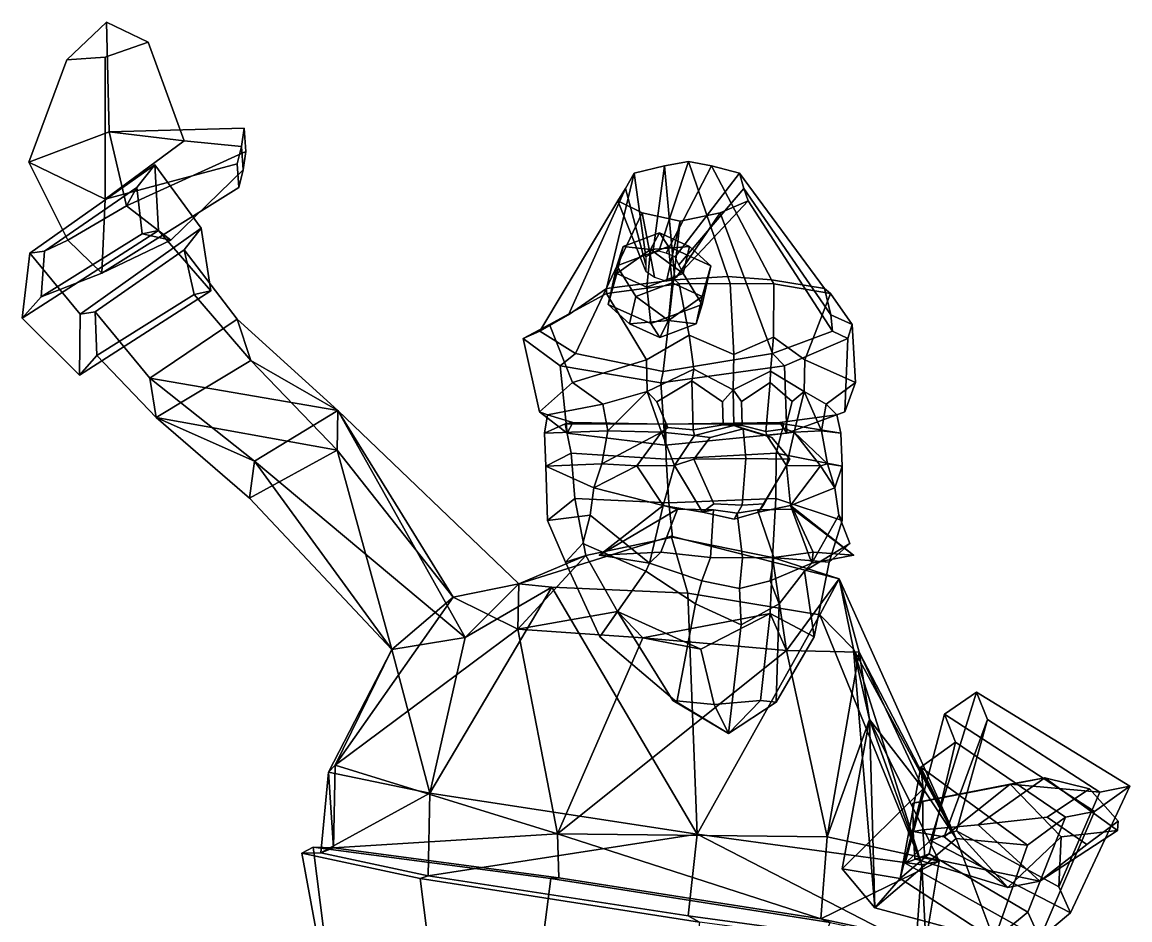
# Model space of a CAD drawing. Extents: x -263 to 177, y -163 to 372.
# Drawn here: x -262.9 to 177.3, y 15.6 to 372.4 of the extents above; entities that cross this region are included whole.
import ezdxf

# ---------------------------------------------------------------- set-up
doc = ezdxf.new("R2010")
doc.units = 0

msp = doc.modelspace()

# ---------------------------------------------------------------- linework, layer by layer
for p in [(-33.388672, 160.471985, 107.214066), (67.527252, 160.471985, 82.047745)]:
    msp.add_point(p)
for points in [[(-245.18425, 357.353241, 101.237091), (-229.356277, 372.354248, 101.223198), (-228.251633, 328.821533, 47.609097), (-260.25766, 316.669342, 59.750042)], [(-229.922287, 358.460968, 118.933006), (-212.74321, 364.397156, 112.312943), (-229.356277, 372.354248, 101.223198), (-245.18425, 357.353241, 101.237091)], [(-212.74321, 364.397156, 112.312943), (-198.51384, 325.145966, 76.846931), (-228.251633, 328.821533, 47.609097), (-229.356277, 372.354248, 101.223198)], [(-229.922287, 358.460968, 118.933006), (-229.836548, 302.001587, 79.295891), (-198.51384, 325.145966, 76.846931), (-212.74321, 364.397156, 112.312943)], [(-229.922287, 358.460968, 118.933006), (-245.18425, 357.353241, 101.237091), (-260.25766, 316.669342, 59.750042), (-229.836548, 302.001587, 79.295891)], [(-174.642807, 330.26178, 72.799324), (-173.929916, 320.984955, 63.805187), (-221.463547, 299.362, 21.639908), (-228.251633, 328.821533, 47.609097)], [(-175.684143, 322.969055, 81.460823), (-174.642807, 330.26178, 72.799324), (-228.251633, 328.821533, 47.609097), (-198.51384, 325.145966, 76.846931)], [(-175.684143, 322.969055, 81.460823), (-175.093536, 313.684967, 72.438225), (-173.929916, 320.984955, 63.805187), (-174.642807, 330.26178, 72.799324)], [(-260.25766, 316.669342, 59.750042), (-228.251633, 328.821533, 47.609097), (-221.463547, 299.362, 21.639908), (-244.738007, 285.750641, 27.898394)], [(-177.448853, 316.003571, 89.76796), (-175.684143, 322.969055, 81.460823), (-198.51384, 325.145966, 76.846931), (-229.836548, 302.001587, 79.295891)], [(-177.448853, 316.003571, 89.76796), (-176.745102, 306.698883, 80.744843), (-175.093536, 313.684967, 72.438225), (-175.684143, 322.969055, 81.460823)], [(-175.093536, 313.684967, 72.438225), (-203.835022, 285.682404, 45.667049), (-221.463547, 299.362, 21.639908), (-173.929916, 320.984955, 63.805187)], [(-9.80471, 281.397827, -11.134333), (-12.199112, 280.524445, -9.596231), (-7.645666, 315.250824, 37.093254), (1.93763, 316.97287, 35.737751)], [(-9.80471, 281.397827, -11.134333), (1.93763, 316.97287, 35.737751), (11.03523, 315.250824, 32.434631), (-6.968462, 280.524445, -10.900643)], [(17.50556, 271.301453, 98.04882), (1.93763, 316.97287, 35.737751), (-7.645666, 315.250824, 37.093254), (-3.463412, 269.942261, 95.744408)], [(17.50556, 271.301453, 98.04882), (34.937061, 269.942261, 86.168129), (11.03523, 315.250824, 32.434631), (1.93763, 316.97287, 35.737751)], [(-229.836548, 302.001587, 79.295891), (-260.25766, 316.669342, 59.750042), (-244.738007, 285.750641, 27.898394), (-231.238708, 272.643951, 49.65683)], [(-259.824036, 280.518188, -8.228194), (-210.159668, 315.624634, 4.630129), (-191.713943, 290.518433, -4.252376), (-239.866257, 256.363464, -18.963734)], [(-259.824036, 280.518188, -8.228194), (-253.947296, 281.389862, 1.49048), (-217.26088, 306.628967, 11.974685), (-210.159668, 315.624634, 4.630129)], [(-177.448853, 316.003571, 89.76796), (-229.836548, 302.001587, 79.295891), (-231.238708, 272.643951, 49.65683), (-176.745102, 306.698883, 80.744843)], [(-176.745102, 306.698883, 80.744843), (-231.238708, 272.643951, 49.65683), (-203.835022, 285.682404, 45.667049), (-175.093536, 313.684967, 72.438225)], [(-208.726822, 289.55307, 72.775101), (-210.159668, 315.624634, 4.630129), (-217.26088, 306.628967, 11.974685), (-215.237289, 288.234467, 62.856606)], [(-187.934174, 265.545959, 63.363029), (-191.713943, 290.518433, -4.252376), (-210.159668, 315.624634, 4.630129), (-208.726822, 289.55307, 72.775101)], [(-30.612608, 266.528687, 89.619125), (-3.463412, 269.942261, 95.744408), (-7.645666, 315.250824, 37.093254), (-19.637625, 312.300079, 38.311394)], [(-12.199112, 280.524445, -9.596231), (-15.061793, 279.027924, -7.269947), (-19.637625, 312.300079, 38.311394), (-7.645666, 315.250824, 37.093254)], [(-6.968462, 280.524445, -10.900643), (11.03523, 315.250824, 32.434631), (22.194944, 312.300079, 27.879232), (-3.348672, 279.027924, -10.190949)], [(56.030991, 266.528687, 68.012024), (22.194944, 312.300079, 27.879232), (11.03523, 315.250824, 32.434631), (34.937061, 269.942261, 86.168129)], [(-45.736557, 256.085602, 66.335136), (-30.612608, 266.528687, 89.619125), (-19.637625, 312.300079, 38.311394), (-23.093727, 306.222534, 35.522724)], [(-15.061793, 279.027924, -7.269947), (-15.009822, 275.945557, -3.961897), (-23.093727, 306.222534, 35.522724), (-19.637625, 312.300079, 38.311394)], [(-3.348672, 279.027924, -10.190949), (22.194944, 312.300079, 27.879232), (23.936901, 306.222534, 23.794275), (-1.841245, 275.945557, -7.24586)], [(58.450809, 256.085602, 40.352978), (23.936901, 306.222534, 23.794275), (22.194944, 312.300079, 27.879232), (56.030991, 266.528687, 68.012024)], [(-244.738007, 285.750641, 27.898394), (-221.463547, 299.362, 21.639908), (-217.26088, 306.628967, 11.974685), (-253.947296, 281.389862, 1.49048)], [(-203.835022, 285.682404, 45.667049), (-215.237289, 288.234467, 62.856606), (-217.26088, 306.628967, 11.974685), (-221.463547, 299.362, 21.639908)], [(-57.212605, 249.614624, 46.228851), (-45.736557, 256.085602, 66.335136), (-23.093727, 306.222534, 35.522724), (-26.16456, 301.320129, 33.343838)], [(-15.009822, 275.945557, -3.961897), (-15.047137, 273.459198, -1.273722), (-26.16456, 301.320129, 33.343838), (-23.093727, 306.222534, 35.522724)], [(-1.841245, 275.945557, -7.24586), (23.936901, 306.222534, 23.794275), (25.62504, 301.320129, 20.4286), (-0.546049, 273.459198, -4.889985)], [(59.142006, 249.614624, 17.21244), (25.62504, 301.320129, 20.4286), (23.936901, 306.222534, 23.794275), (58.450809, 256.085602, 40.352978)], [(-42.972145, 240.71524, 22.380215), (-57.212605, 249.614624, 46.228851), (-26.16456, 301.320129, 33.343838), (-16.441193, 296.527893, 28.040541)], [(-15.047137, 273.459198, -1.273722), (-11.520561, 271.028748, 0.4655), (-16.441193, 296.527893, 28.040541), (-26.16456, 301.320129, 33.343838)], [(-0.546049, 273.459198, -4.889985), (25.62504, 301.320129, 20.4286), (14.550047, 296.527893, 20.311979), (-2.843014, 271.028748, -1.698496)], [(35.370777, 240.71524, 2.843125), (14.550047, 296.527893, 20.311979), (25.62504, 301.320129, 20.4286), (59.142006, 249.614624, 17.21244)], [(-8.19264, 233.560791, -4.999901), (-42.972145, 240.71524, 22.380215), (-16.441193, 296.527893, 28.040541), (-1.400862, 293.299438, 22.350573)], [(-11.520561, 271.028748, 0.4655), (-6.767602, 269.391357, 1.04437), (-1.400862, 293.299438, 22.350573), (-16.441193, 296.527893, 28.040541)], [(-8.19264, 233.560791, -4.999901), (-1.400862, 293.299438, 22.350573), (14.550047, 296.527893, 20.311979), (35.370777, 240.71524, 2.843125)], [(-2.843014, 271.028748, -1.698496), (14.550047, 296.527893, 20.311979), (-1.400862, 293.299438, 22.350573), (-6.767602, 269.391357, 1.04437)], [(-240.136871, 232.049438, 38.926941), (-187.934174, 265.545959, 63.363029), (-208.726822, 289.55307, 72.775101), (-262.884613, 254.667297, 50.701054)], [(-262.884613, 254.667297, 50.701054), (-208.726822, 289.55307, 72.775101), (-215.237289, 288.234467, 62.856606), (-255.379745, 263.139465, 45.42609)], [(-231.238708, 272.643951, 49.65683), (-255.379745, 263.139465, 45.42609), (-215.237289, 288.234467, 62.856606), (-203.835022, 285.682404, 45.667049)], [(-239.866257, 256.363464, -18.963734), (-191.713943, 290.518433, -4.252376), (-198.448593, 281.940216, 2.825838), (-233.924896, 257.220764, -9.080538)], [(-187.934174, 265.545959, 63.363029), (-194.582413, 264.177185, 53.288216), (-198.448593, 281.940216, 2.825838), (-191.713943, 290.518433, -4.252376)], [(-6.062816, 283.208405, 3.829252), (-9.637711, 288.676086, -10.505943), (-24.083614, 283.254547, -12.191039), (-26.492426, 275.541229, 1.446181)], [(-9.637711, 288.676086, -10.505943), (-13.175321, 281.958191, -24.691628), (-24.083614, 283.254547, -12.191039)], [(-9.637711, 288.676086, -10.505943), (2.3254, 283.254547, -18.776886), (-13.175321, 281.958191, -24.691628)], [(-6.062816, 283.208405, 3.829252), (10.855554, 275.541199, -7.867606), (2.3254, 283.254547, -18.776886), (-9.637711, 288.676086, -10.505943)], [(-231.238708, 272.643951, 49.65683), (-244.738007, 285.750641, 27.898394), (-253.947296, 281.389862, 1.49048), (-255.379745, 263.139465, 45.42609)], [(-233.924896, 257.220764, -9.080538), (-198.448593, 281.940216, 2.825838), (-177.429367, 254.35498, -7.396336), (-212.088821, 230.862305, -20.609091)], [(-177.429367, 254.35498, -7.396336), (-198.448593, 281.940216, 2.825838), (-194.582413, 264.177185, 53.288216), (-172.05658, 237.940704, 42.853119)], [(-26.492426, 275.541229, 1.446181), (-24.083614, 283.254547, -12.191039), (-26.566439, 272.411499, -22.14707), (-30.003683, 260.206757, -12.633827)], [(-24.083614, 283.254547, -12.191039), (-13.175321, 281.958191, -24.691628), (-26.566439, 272.411499, -22.14707)], [(-13.175321, 281.958191, -24.691628), (-14.603369, 266.989899, -30.418045), (-26.566439, 272.411499, -22.14707)], [(-6.062816, 283.208405, 3.829252), (-26.492426, 275.541229, 1.446181), (-18.99066, 263.336517, 8.231518), (-4.544756, 268.758057, 9.916615)], [(-13.175321, 281.958191, -24.691628), (-0.157424, 272.411469, -28.732916), (-14.603369, 266.989899, -30.418045)], [(2.3254, 283.254547, -18.776886), (-0.157424, 272.411469, -28.732916), (-13.175321, 281.958191, -24.691628)], [(-6.062816, 283.208405, 3.829252), (-4.544756, 268.758057, 9.916615), (7.418353, 263.336517, 1.645673), (10.855554, 275.541199, -7.867606)], [(10.855554, 275.541199, -7.867606), (7.344296, 260.206726, -21.947615), (-0.157424, 272.411469, -28.732916), (2.3254, 283.254547, -18.776886)], [(-262.884613, 254.667297, 50.701054), (-255.379745, 263.139465, 45.42609), (-253.947296, 281.389862, 1.49048), (-259.824036, 280.518188, -8.228194)], [(-240.136871, 232.049438, 38.926941), (-262.884613, 254.667297, 50.701054), (-259.824036, 280.518188, -8.228194), (-239.866257, 256.363464, -18.963734)], [(-26.492426, 275.541229, 1.446181), (-30.003683, 260.206757, -12.633827), (-21.473484, 252.493469, -1.724514), (-18.99066, 263.336517, 8.231518)], [(10.855554, 275.541199, -7.867606), (7.418353, 263.336517, 1.645673), (4.935529, 252.493469, -8.310359), (7.344296, 260.206726, -21.947615)], [(-1.835022, 268.387634, 100.667923), (-3.463412, 269.942261, 95.744408), (-30.612608, 266.528687, 89.619125), (-30.622978, 264.515717, 94.711891)], [(-26.566439, 272.411499, -22.14707), (-14.603369, 266.989899, -30.418045), (-13.085315, 252.539551, -24.330704), (-30.003683, 260.206757, -12.633827)], [(-4.544756, 268.758057, 9.916615), (-18.99066, 263.336517, 8.231518), (-5.972802, 253.789825, 4.190244)], [(-0.157424, 272.411469, -28.732916), (7.344296, 260.206726, -21.947615), (-13.085315, 252.539551, -24.330704), (-14.603369, 266.989899, -30.418045)], [(-4.544756, 268.758057, 9.916615), (-5.972802, 253.789825, 4.190244), (7.418353, 263.336517, 1.645673)], [(18.478662, 268.495728, 101.95092), (17.50556, 271.301453, 98.04882), (-3.463412, 269.942261, 95.744408), (-1.835022, 268.387634, 100.667923)], [(18.478662, 268.495728, 101.95092), (35.811218, 268.387634, 91.279732), (34.937061, 269.942261, 86.168129), (17.50556, 271.301453, 98.04882)], [(35.811218, 268.387634, 91.279732), (58.431492, 264.515717, 72.503571), (56.030991, 266.528687, 68.012024), (34.937061, 269.942261, 86.168129)], [(-240.136871, 232.049438, 38.926941), (-233.180939, 239.894592, 34.055458), (-194.582413, 264.177185, 53.288216), (-187.934174, 265.545959, 63.363029)], [(-172.05658, 237.940704, 42.853119), (-194.582413, 264.177185, 53.288216), (-233.180939, 239.894592, 34.055458), (-209.610489, 215.213501, 21.982208)], [(-30.622978, 264.515717, 94.711891), (-30.612608, 266.528687, 89.619125), (-45.736557, 256.085602, 66.335136), (-53.314514, 252.264313, 70.244354)], [(-14.70822, 238.192017, 101.053299), (-30.622978, 264.515717, 94.711891), (-53.314514, 252.264313, 70.244354), (-44.120785, 229.107056, 90.385254)], [(2.174851, 247.90094, 107.007133), (-1.835022, 268.387634, 100.667923), (-30.622978, 264.515717, 94.711891), (-14.70822, 238.192017, 101.053299)], [(20.003149, 240.239014, 108.064049), (18.478662, 268.495728, 101.95092), (-1.835022, 268.387634, 100.667923), (2.174851, 247.90094, 107.007133)], [(20.003149, 240.239014, 108.064049), (35.683125, 247.114105, 98.837784), (35.811218, 268.387634, 91.279732), (18.478662, 268.495728, 101.95092)], [(35.683125, 247.114105, 98.837784), (48.204086, 238.192017, 85.364296), (58.431492, 264.515717, 72.503571), (35.811218, 268.387634, 91.279732)], [(48.204086, 238.192017, 85.364296), (68.317131, 229.107056, 62.345581), (66.977005, 252.264313, 40.246159), (58.431492, 264.515717, 72.503571)], [(58.431492, 264.515717, 72.503571), (66.977005, 252.264313, 40.246159), (58.450809, 256.085602, 40.352978), (56.030991, 266.528687, 68.012024)], [(-21.473484, 252.493469, -1.724514), (-30.003683, 260.206757, -12.633827), (-13.085315, 252.539551, -24.330704), (-9.510414, 247.071869, -9.995489)], [(-18.99066, 263.336517, 8.231518), (-21.473484, 252.493469, -1.724514), (-5.972802, 253.789825, 4.190244)], [(4.935529, 252.493469, -8.310359), (-9.510414, 247.071869, -9.995489), (-13.085315, 252.539551, -24.330704), (7.344296, 260.206726, -21.947615)], [(7.418353, 263.336517, 1.645673), (-5.972802, 253.789825, 4.190244), (4.935529, 252.493469, -8.310359)], [(-240.136871, 232.049438, 38.926941), (-239.866257, 256.363464, -18.963734), (-233.924896, 257.220764, -9.080538), (-233.180939, 239.894592, 34.055458)], [(-209.610489, 215.213501, 21.982208), (-233.180939, 239.894592, 34.055458), (-233.924896, 257.220764, -9.080538), (-212.088821, 230.862305, -20.609091)], [(-53.314514, 252.264313, 70.244354), (-45.736557, 256.085602, 66.335136), (-57.212605, 249.614624, 46.228851), (-63.820919, 246.690796, 46.817715)], [(66.977005, 252.264313, 40.246159), (65.253006, 246.690796, 14.629371), (59.142006, 249.614624, 17.21244), (58.450809, 256.085602, 40.352978)], [(-212.088821, 230.862305, -20.609091), (-177.429367, 254.35498, -7.396336), (-137.484528, 218.071228, -3.702628)], [(-172.05658, 237.940704, 42.853119), (-137.484528, 218.071228, -3.702628), (-177.429367, 254.35498, -7.396336)], [(-44.120785, 229.107056, 90.385254), (-53.314514, 252.264313, 70.244354), (-63.820919, 246.690796, 46.817715), (-57.280453, 217.551575, 56.516396)], [(-5.972802, 253.789825, 4.190244), (-21.473484, 252.493469, -1.724514), (-9.510414, 247.071869, -9.995489)], [(-5.972802, 253.789825, 4.190244), (-9.510414, 247.071869, -9.995489), (4.935529, 252.493469, -8.310359)], [(68.317131, 229.107056, 62.345581), (64.032494, 217.551575, 26.263481), (65.253006, 246.690796, 14.629371), (66.977005, 252.264313, 40.246159)], [(-63.820919, 246.690796, 46.817715), (-57.212605, 249.614624, 46.228851), (-42.972145, 240.71524, 22.380215), (-49.00988, 235.830505, 21.018049)], [(-57.280453, 217.551575, 56.516396), (-63.820919, 246.690796, 46.817715), (-49.00988, 235.830505, 21.018049), (-46.308605, 209.009125, 28.149864)], [(2.174851, 247.90094, 107.007133), (-14.70822, 238.192017, 101.053299), (-14.503233, 225.609436, 100.665596), (4.056001, 234.45285, 108.067436)], [(20.003149, 240.239014, 108.064049), (2.174851, 247.90094, 107.007133), (4.056001, 234.45285, 108.067436), (19.646332, 226.255371, 106.633232)], [(20.003149, 240.239014, 108.064049), (19.646332, 226.255371, 106.633232), (34.485229, 233.649536, 100.517334), (35.683125, 247.114105, 98.837784)], [(35.683125, 247.114105, 98.837784), (34.485229, 233.649536, 100.517334), (47.841045, 225.609436, 85.11824), (48.204086, 238.192017, 85.364296)], [(65.253006, 246.690796, 14.629371), (40.061897, 235.830505, -1.194594), (35.370777, 240.71524, 2.843125), (59.142006, 249.614624, 17.21244)], [(64.032494, 217.551575, 26.263481), (41.02573, 209.009125, 6.370504), (40.061897, 235.830505, -1.194594), (65.253006, 246.690796, 14.629371)], [(-209.610489, 215.213501, 21.982208), (-137.668274, 202.280579, 41.355206), (-172.05658, 237.940704, 42.853119)], [(-172.05658, 237.940704, 42.853119), (-137.668274, 202.280579, 41.355206), (-137.484528, 218.071228, -3.702628)], [(-49.00988, 235.830505, 21.018049), (-42.972145, 240.71524, 22.380215), (-8.19264, 233.560791, -4.999901), (-9.069425, 229.015076, -8.515769)], [(-32.148041, 220.572968, 88.118111), (-14.503233, 225.609436, 100.665596), (-14.70822, 238.192017, 101.053299), (-44.120785, 229.107056, 90.385254)], [(40.061897, 235.830505, -1.194594), (-9.069425, 229.015076, -8.515769), (-8.19264, 233.560791, -4.999901), (35.370777, 240.71524, 2.843125)], [(56.681808, 220.572968, 65.965797), (68.317131, 229.107056, 62.345581), (48.204086, 238.192017, 85.364296), (47.841045, 225.609436, 85.11824)], [(-46.308605, 209.009125, 28.149864), (-49.00988, 235.830505, 21.018049), (-9.069425, 229.015076, -8.515769), (-7.286927, 204.2901, -1.368023)], [(3.318318, 229.815613, 106.179115), (4.056001, 234.45285, 108.067436), (-14.503233, 225.609436, 100.665596), (-10.636322, 221.433167, 99.554977)], [(41.02573, 209.009125, 6.370504), (-7.286927, 204.2901, -1.368023), (-9.069425, 229.015076, -8.515769), (40.061897, 235.830505, -1.194594)], [(3.318318, 229.815613, 106.179115), (15.501484, 221.445984, 104.828766), (19.646332, 226.255371, 106.633232), (4.056001, 234.45285, 108.067436)], [(34.433105, 229.120178, 98.213531), (34.485229, 233.649536, 100.517334), (19.646332, 226.255371, 106.633232), (22.94179, 221.565491, 103.158974)], [(34.433105, 229.120178, 98.213531), (43.06863, 221.549164, 83.581749), (47.841045, 225.609436, 85.11824), (34.485229, 233.649536, 100.517334)], [(-212.088821, 230.862305, -20.609091), (-137.484528, 218.071228, -3.702628), (-170.575882, 197.851807, -13.64626)], [(-209.610489, 215.213501, 21.982208), (-212.088821, 230.862305, -20.609091), (-170.575882, 197.851807, -13.64626)], [(-44.120785, 229.107056, 90.385254), (-57.280453, 217.551575, 56.516396), (-54.058456, 216.361298, 55.775429), (-32.148041, 220.572968, 88.118111)], [(3.754848, 210.319946, 104.212753), (3.318318, 229.815613, 106.179115), (-10.636322, 221.433167, 99.554977), (-6.29701, 211.247375, 101.469955)], [(15.501484, 221.445984, 104.828766), (3.318318, 229.815613, 106.179115), (3.754848, 210.319946, 104.212753), (15.708835, 212.329895, 105.660233)], [(22.94179, 221.565491, 103.158974), (23.197191, 212.062347, 104.183121), (32.615253, 209.706665, 96.366936), (34.433105, 229.120178, 98.213531)], [(32.615253, 209.706665, 96.366936), (40.371902, 210.693939, 87.951904), (43.06863, 221.549164, 83.581749), (34.433105, 229.120178, 98.213531)], [(68.317131, 229.107056, 62.345581), (56.681808, 220.572968, 65.965797), (60.839859, 216.361298, 27.122187), (64.032494, 217.551575, 26.263481)], [(-30.156462, 209.940918, 87.951332), (-14.503233, 225.609436, 100.665596), (-32.148041, 220.572968, 88.118111)], [(-8.807247, 209.408081, 103.130615), (-14.503233, 225.609436, 100.665596), (-30.156462, 209.940918, 87.951332)], [(-6.29701, 211.247375, 101.469955), (-10.636322, 221.433167, 99.554977), (-14.503233, 225.609436, 100.665596), (-8.807247, 209.408081, 103.130615)], [(15.708835, 212.329895, 105.660233), (19.962803, 212.086945, 107.902267), (19.646332, 226.255371, 106.633232), (15.501484, 221.445984, 104.828766)], [(23.197191, 212.062347, 104.183121), (22.94179, 221.565491, 103.158974), (19.646332, 226.255371, 106.633232), (19.962803, 212.086945, 107.902267)], [(40.371902, 210.693939, 87.951904), (43.969513, 209.408081, 89.969193), (47.841045, 225.609436, 85.11824), (43.06863, 221.549164, 83.581749)], [(43.969513, 209.408081, 89.969193), (54.845127, 209.940918, 66.753716), (47.841045, 225.609436, 85.11824)], [(54.845127, 209.940918, 66.753716), (56.681808, 220.572968, 65.965797), (47.841045, 225.609436, 85.11824)], [(-32.148041, 220.572968, 88.118111), (-54.058456, 216.361298, 55.775429), (-55.322014, 209.074249, 56.925995), (-30.156462, 209.940918, 87.951332)], [(56.681808, 220.572968, 65.965797), (54.845127, 209.940918, 66.753716), (62.495705, 209.074249, 27.544712), (60.839859, 216.361298, 27.122187)], [(-86.838921, 127.860596, -38.132259), (-170.575882, 197.851807, -13.64626), (-137.484528, 218.071228, -3.702628)], [(-91.53688, 143.895203, 33.790123), (-137.484528, 218.071228, -3.702628), (-137.668274, 202.280579, 41.355206)], [(-91.53688, 143.895203, 33.790123), (-65.452103, 149.16333, 0.649219), (-137.484528, 218.071228, -3.702628)], [(-86.838921, 127.860596, -38.132259), (-137.484528, 218.071228, -3.702628), (-65.452103, 149.16333, 0.649219)], [(-57.280453, 217.551575, 56.516396), (-46.308605, 209.009125, 28.149864), (-44.093643, 213.319763, 26.343906), (-54.058456, 216.361298, 55.775429)], [(-55.322014, 209.074249, 56.925995), (-54.058456, 216.361298, 55.775429), (-44.093643, 213.319763, 26.343906), (-47.024086, 212.712036, 24.149418)], [(64.032494, 217.551575, 26.263481), (60.839859, 216.361298, 27.122187), (38.222134, 213.319763, 5.816069), (41.02573, 209.009125, 6.370504)], [(62.495705, 209.074249, 27.544712), (39.778984, 212.712036, 2.502543), (38.222134, 213.319763, 5.816069), (60.839859, 216.361298, 27.122187)], [(-209.610489, 215.213501, 21.982208), (-172.578049, 183.155792, 24.51845), (-137.668274, 202.280579, 41.355206)], [(-209.610489, 215.213501, 21.982208), (-170.575882, 197.851807, -13.64626), (-172.578049, 183.155792, 24.51845)], [(-54.811459, 195.883362, 59.06332), (-55.322014, 209.074249, 56.925995), (-47.024086, 212.712036, 24.149418), (-44.715935, 201.012878, 22.061478)], [(-47.024086, 212.712036, 24.149418), (-44.093643, 213.319763, 26.343906), (-7.070226, 212.601685, -0.499056), (-7.270838, 212.616791, -1.303502)], [(-44.715935, 201.012878, 22.061478), (-47.024086, 212.712036, 24.149418), (-7.270838, 212.616791, -1.303502), (-6.913044, 198.742645, 0.131241)], [(-46.308605, 209.009125, 28.149864), (-7.286927, 204.2901, -1.368023), (-7.070226, 212.601685, -0.499056), (-44.093643, 213.319763, 26.343906)], [(41.02573, 209.009125, 6.370504), (38.222134, 213.319763, 5.816069), (-7.070226, 212.601685, -0.499056), (-7.286927, 204.2901, -1.368023)], [(39.778984, 212.712036, 2.502543), (-7.270838, 212.616791, -1.303502), (-7.070226, 212.601685, -0.499056), (38.222134, 213.319763, 5.816069)], [(36.760708, 201.012878, 1.742903), (-6.913044, 198.742645, 0.131241), (-7.270838, 212.616791, -1.303502), (39.778984, 212.712036, 2.502543)], [(3.754848, 210.319946, 104.212753), (4.318824, 208.135986, 106.338333), (19.962803, 212.086945, 107.902267), (15.708835, 212.329895, 105.660233)], [(23.696342, 210.720703, 121.805771), (19.962803, 212.086945, 107.902267), (4.318824, 208.135986, 106.338333), (10.598842, 207.281555, 121.452744)], [(23.696342, 210.720703, 121.805771), (35.094391, 207.281555, 115.34407), (33.04055, 208.135986, 99.175735), (19.962803, 212.086945, 107.902267)], [(32.615253, 209.706665, 96.366936), (23.197191, 212.062347, 104.183121), (19.962803, 212.086945, 107.902267), (33.04055, 208.135986, 99.175735)], [(63.048534, 195.883362, 29.671499), (36.760708, 201.012878, 1.742903), (39.778984, 212.712036, 2.502543), (62.495705, 209.074249, 27.544712)], [(-30.156462, 209.940918, 87.951332), (-55.322014, 209.074249, 56.925995), (-54.811459, 195.883362, 59.06332), (-32.557827, 196.841553, 88.413231)], [(-32.557827, 196.841553, 88.413231), (-8.807247, 209.408081, 103.130615), (-30.156462, 209.940918, 87.951332)], [(-18.541981, 196.057251, 108.851311), (-8.807247, 209.408081, 103.130615), (-32.557827, 196.841553, 88.413231)], [(-18.541981, 196.057251, 108.851311), (-3.610833, 196.214844, 108.254929), (-8.807247, 209.408081, 103.130615)], [(3.754848, 210.319946, 104.212753), (-6.29701, 211.247375, 101.469955), (-8.807247, 209.408081, 103.130615), (4.318824, 208.135986, 106.338333)], [(-3.610833, 196.214844, 108.254929), (4.318824, 208.135986, 106.338333), (-8.807247, 209.408081, 103.130615)], [(4.025403, 198.718872, 124.338356), (10.598842, 207.281555, 121.452744), (4.318824, 208.135986, 106.338333), (-3.610833, 196.214844, 108.254929)], [(24.699671, 198.909546, 125.829079), (23.696342, 210.720703, 121.805771), (10.598842, 207.281555, 121.452744), (4.025403, 198.718872, 124.338356)], [(24.699671, 198.909546, 125.829079), (42.253048, 198.718872, 114.805176), (35.094391, 207.281555, 115.34407), (23.696342, 210.720703, 121.805771)], [(32.615253, 209.706665, 96.366936), (33.04055, 208.135986, 99.175735), (43.969513, 209.408081, 89.969193), (40.371902, 210.693939, 87.951904)], [(40.94162, 196.214844, 97.144478), (43.969513, 209.408081, 89.969193), (33.04055, 208.135986, 99.175735)], [(42.253048, 198.718872, 114.805176), (40.94162, 196.214844, 97.144478), (33.04055, 208.135986, 99.175735), (35.094391, 207.281555, 115.34407)], [(54.404396, 196.057251, 90.660004), (43.969513, 209.408081, 89.969193), (40.94162, 196.214844, 97.144478)], [(57.18219, 196.841553, 66.033943), (54.845127, 209.940918, 66.753716), (43.969513, 209.408081, 89.969193)], [(54.404396, 196.057251, 90.660004), (57.18219, 196.841553, 66.033943), (43.969513, 209.408081, 89.969193)], [(54.845127, 209.940918, 66.753716), (57.18219, 196.841553, 66.033943), (63.048534, 195.883362, 29.671499), (62.495705, 209.074249, 27.544712)], [(-172.578049, 183.155792, 24.51845), (-115.949776, 123.028656, -6.063503), (-137.668274, 202.280579, 41.355206)], [(-115.949776, 123.028656, -6.063503), (-91.53688, 143.895203, 33.790123), (-137.668274, 202.280579, 41.355206)], [(-54.05106, 174.331024, 60.309132), (-54.811459, 195.883362, 59.06332), (-44.715935, 201.012878, 22.061478), (-43.236362, 183.029297, 24.718382)], [(-43.236362, 183.029297, 24.718382), (-44.715935, 201.012878, 22.061478), (-6.913044, 198.742645, 0.131241), (-5.834979, 181.388794, 4.454241)], [(36.701958, 183.029297, 4.783432), (-5.834979, 181.388794, 4.454241), (-6.913044, 198.742645, 0.131241), (36.760708, 201.012878, 1.742903)], [(12.005591, 180.964172, 117.390015), (4.025403, 198.718872, 124.338356), (-3.610833, 196.214844, 108.254929), (7.485764, 177.627441, 105.25808)], [(23.240816, 180.449982, 119.979134), (24.699671, 198.909546, 125.829079), (4.025403, 198.718872, 124.338356), (12.005591, 180.964172, 117.390015)], [(23.240816, 180.449982, 119.979134), (31.944687, 180.964172, 112.417625), (42.253048, 198.718872, 114.805176), (24.699671, 198.909546, 125.829079)], [(31.944687, 180.964172, 112.417625), (29.737213, 177.627441, 99.70903), (40.94162, 196.214844, 97.144478), (42.253048, 198.718872, 114.805176)], [(62.962158, 174.331024, 31.128479), (36.701958, 183.029297, 4.783432), (36.760708, 201.012878, 1.742903), (63.048534, 195.883362, 29.671499)], [(-172.578049, 183.155792, 24.51845), (-170.575882, 197.851807, -13.64626), (-115.949776, 123.028656, -6.063503)], [(-115.949776, 123.028656, -6.063503), (-170.575882, 197.851807, -13.64626), (-86.838921, 127.860596, -38.132259)], [(-32.557827, 196.841553, 88.413231), (-54.811459, 195.883362, 59.06332), (-35.664295, 187.317444, 88.627792)], [(-37.175388, 176.387787, 89.204536), (-35.664295, 187.317444, 88.627792), (-54.811459, 195.883362, 59.06332), (-54.05106, 174.331024, 60.309132)], [(-35.664295, 187.317444, 88.627792), (-18.541981, 196.057251, 108.851311), (-32.557827, 196.841553, 88.413231)], [(-8.13597, 180.239563, 103.066124), (-18.541981, 196.057251, 108.851311), (-35.664295, 187.317444, 88.627792)], [(-8.13597, 180.239563, 103.066124), (-3.610833, 196.214844, 108.254929), (-18.541981, 196.057251, 108.851311)], [(7.485764, 177.627441, 105.25808), (-3.610833, 196.214844, 108.254929), (-8.13597, 180.239563, 103.066124)], [(29.737213, 177.627441, 99.70903), (42.500431, 180.239563, 90.438461), (40.94162, 196.214844, 97.144478)], [(42.500431, 180.239563, 90.438461), (54.404396, 196.057251, 90.660004), (40.94162, 196.214844, 97.144478)], [(42.500431, 180.239563, 90.438461), (60.025646, 187.317444, 64.764717), (54.404396, 196.057251, 90.660004)], [(60.025646, 187.317444, 64.764717), (57.18219, 196.841553, 66.033943), (54.404396, 196.057251, 90.660004)], [(57.18219, 196.841553, 66.033943), (60.025646, 187.317444, 64.764717), (63.048534, 195.883362, 29.671499)], [(61.630608, 176.387787, 64.564384), (62.962158, 174.331024, 31.128479), (63.048534, 195.883362, 29.671499), (60.025646, 187.317444, 64.764717)], [(-37.175388, 176.387787, 89.204536), (-13.498384, 157.422455, 110.93882), (-8.13597, 180.239563, 103.066124), (-35.664295, 187.317444, 88.627792)], [(61.630608, 176.387787, 64.564384), (60.025646, 187.317444, 64.764717), (42.500431, 180.239563, 90.438461), (50.931595, 157.422455, 94.871323)], [(-46.91069, 157.725128, 62.787334), (-54.05106, 174.331024, 60.309132), (-43.236362, 183.029297, 24.718382), (-38.836411, 160.453186, 37.628212)], [(-38.836411, 160.453186, 37.628212), (-43.236362, 183.029297, 24.718382), (-5.834979, 181.388794, 4.454241), (-4.471087, 167.683777, 9.075406)], [(35.339905, 159.673553, 25.683788), (-4.471087, 167.683777, 9.075406), (-5.834979, 181.388794, 4.454241), (36.701958, 183.029297, 4.783432)], [(23.240816, 180.449982, 119.979134), (12.005591, 180.964172, 117.390015), (7.485764, 177.627441, 105.25808), (20.04476, 174.848358, 108.230911)], [(23.240816, 180.449982, 119.979134), (20.04476, 174.848358, 108.230911), (29.737213, 177.627441, 99.70903), (31.944687, 180.964172, 112.417625)], [(57.821556, 157.725128, 36.669296), (35.339905, 159.673553, 25.683788), (36.701958, 183.029297, 4.783432), (62.962158, 174.331024, 31.128479)], [(-46.91069, 157.725128, 62.787334), (-40.017063, 165.134155, 93.196762), (-37.175388, 176.387787, 89.204536), (-54.05106, 174.331024, 60.309132)], [(-37.175388, 176.387787, 89.204536), (-40.017063, 165.134155, 93.196762), (-15.014848, 154.18811, 102.034477), (-13.498384, 157.422455, 110.93882)], [(-2.452003, 178.838501, 116.079681), (-8.13597, 180.239563, 103.066124), (-33.388672, 160.471985, 107.214066)], [(-33.388672, 160.471985, 107.214066), (-8.13597, 180.239563, 103.066124), (-13.498384, 157.422455, 110.93882)], [(-9.121977, 161.793121, 120.234901), (-2.452003, 178.838501, 116.079681), (-33.388672, 160.471985, 107.214066)], [(11.837049, 178.576385, 112.637367), (-2.452003, 178.838501, 116.079681), (-9.121977, 161.793121, 120.234901), (10.648426, 159.613922, 124.240738)], [(-2.452003, 178.838501, 116.079681), (11.837049, 178.576385, 112.637367), (7.485764, 177.627441, 105.25808), (-8.13597, 180.239563, 103.066124)], [(21.264292, 177.166199, 113.121185), (20.04476, 174.848358, 108.230911), (7.485764, 177.627441, 105.25808), (11.837049, 178.576385, 112.637367)], [(10.648426, 159.613922, 124.240738), (23.418879, 159.411377, 121.760994), (21.264292, 177.166199, 113.121185), (11.837049, 178.576385, 112.637367)], [(21.264292, 177.166199, 113.121185), (29.360447, 178.576385, 108.267395), (29.737213, 177.627441, 99.70903), (20.04476, 174.848358, 108.230911)], [(35.858322, 159.613922, 117.953911), (29.360447, 178.576385, 108.267395), (21.264292, 177.166199, 113.121185), (23.418879, 159.411377, 121.760994)], [(43.592648, 178.838501, 104.597107), (42.500431, 180.239563, 90.438461), (29.737213, 177.627441, 99.70903), (29.360447, 178.576385, 108.267395)], [(29.360447, 178.576385, 108.267395), (35.858322, 159.613922, 117.953911), (51.432693, 161.793121, 105.133827), (43.592648, 178.838501, 104.597107)], [(43.592648, 178.838501, 104.597107), (67.527252, 160.471985, 82.047745), (42.500431, 180.239563, 90.438461)], [(67.527252, 160.471985, 82.047745), (50.931595, 157.422455, 94.871323), (42.500431, 180.239563, 90.438461)], [(51.432693, 161.793121, 105.133827), (67.527252, 160.471985, 82.047745), (43.592648, 178.838501, 104.597107)], [(61.630608, 176.387787, 64.564384), (50.931595, 157.422455, 94.871323), (48.089394, 154.18811, 86.297592), (66.014107, 165.134155, 66.754799)], [(57.821556, 157.725128, 36.669296), (62.962158, 174.331024, 31.128479), (61.630608, 176.387787, 64.564384), (66.014107, 165.134155, 66.754799)], [(-4.925679, 168.128601, 4.765679), (1.723915, 145.380798, -45.895279), (-52.414375, 147.86496, -46.415192), (-65.452103, 149.16333, 0.649219)], [(-4.925679, 168.128601, 4.765679), (-65.452103, 149.16333, 0.649219), (-38.836411, 160.453186, 37.628212), (-4.471087, 167.683777, 9.075406)], [(-4.925679, 168.128601, 4.765679), (61.809792, 151.094055, 3.644404), (54.06768, 136.838257, -26.567135), (1.723915, 145.380798, -45.895279)], [(-4.471087, 167.683777, 9.075406), (35.339905, 159.673553, 25.683788), (61.809792, 151.094055, 3.644404), (-4.925679, 168.128601, 4.765679)], [(-15.014848, 154.18811, 102.034477), (-40.017063, 165.134155, 93.196762), (-46.91069, 157.725128, 62.787334), (-33.251938, 128.100037, 75.908051)], [(48.089394, 154.18811, 86.297592), (51.92313, 128.100037, 54.667168), (57.821556, 157.725128, 36.669296), (66.014107, 165.134155, 66.754799)], [(-65.452103, 149.16333, 0.649219), (-65.833809, 131.136444, 53.29372), (-38.836411, 160.453186, 37.628212)], [(-65.833809, 131.136444, 53.29372), (-26.325548, 138.197571, 65.730049), (-38.836411, 160.453186, 37.628212)], [(-33.251938, 128.100037, 75.908051), (-46.91069, 157.725128, 62.787334), (-38.836411, 160.453186, 37.628212), (-26.325548, 138.197571, 65.730049)], [(-13.498384, 157.422455, 110.93882), (-9.121977, 161.793121, 120.234901), (-33.388672, 160.471985, 107.214066)], [(10.648426, 159.613922, 124.240738), (-9.121977, 161.793121, 120.234901), (-13.498384, 157.422455, 110.93882), (7.282857, 150.301056, 114.884438)], [(23.418879, 159.411377, 121.760994), (10.648426, 159.613922, 124.240738), (7.282857, 150.301056, 114.884438), (22.184568, 147.341919, 116.811455)], [(23.418879, 159.411377, 121.760994), (22.184568, 147.341919, 116.811455), (34.436478, 150.301056, 108.112892), (35.858322, 159.613922, 117.953911)], [(51.92313, 128.100037, 54.667168), (34.372173, 137.309448, 52.123402), (35.339905, 159.673553, 25.683788), (57.821556, 157.725128, 36.669296)], [(40.866318, 122.650909, 60.901001), (35.339905, 159.673553, 25.683788), (34.372173, 137.309448, 52.123402)], [(35.858322, 159.613922, 117.953911), (34.436478, 150.301056, 108.112892), (50.931595, 157.422455, 94.871323), (51.432693, 161.793121, 105.133827)], [(61.809792, 151.094055, 3.644404), (35.339905, 159.673553, 25.683788), (40.866318, 122.650909, 60.901001)], [(50.931595, 157.422455, 94.871323), (67.527252, 160.471985, 82.047745), (51.432693, 161.793121, 105.133827)], [(-2.727677, 102.142853, 101.057678), (4.693735, 141.152405, 117.653847), (-15.014848, 154.18811, 102.034477), (-33.251938, 128.100037, 75.908051)], [(4.693735, 141.152405, 117.653847), (7.282857, 150.301056, 114.884438), (-13.498384, 157.422455, 110.93882), (-15.014848, 154.18811, 102.034477)], [(38.022816, 141.152405, 109.34227), (48.089394, 154.18811, 86.297592), (50.931595, 157.422455, 94.871323), (34.436478, 150.301056, 108.112892)], [(36.78236, 102.142853, 91.204697), (51.92313, 128.100037, 54.667168), (48.089394, 154.18811, 86.297592), (38.022816, 141.152405, 109.34227)], [(22.901518, 132.815857, 119.686394), (22.184568, 147.341919, 116.811455), (7.282857, 150.301056, 114.884438), (4.693735, 141.152405, 117.653847)], [(22.901518, 132.815857, 119.686394), (38.022816, 141.152405, 109.34227), (34.436478, 150.301056, 108.112892), (22.184568, 147.341919, 116.811455)], [(69.772713, 121.995178, 56.981796), (61.809792, 151.094055, 3.644404), (40.866318, 122.650909, 60.901001)], [(67.488754, 123.239655, -16.725206), (54.06768, 136.838257, -26.567135), (61.809792, 151.094055, 3.644404)], [(69.772713, 121.995178, 56.981796), (108.248344, 47.875336, -28.623236), (61.809792, 151.094055, 3.644404)], [(67.488754, 123.239655, -16.725206), (61.809792, 151.094055, 3.644404), (108.248344, 47.875336, -28.623236)], [(-100.822548, 66.019104, -93.543365), (-52.414375, 147.86496, -46.415192), (5.345204, 49.640366, -101.152641)], [(-100.822548, 66.019104, -93.543365), (-86.838921, 127.860596, -38.132259), (-52.414375, 147.86496, -46.415192)], [(-91.53688, 143.895203, 33.790123), (-65.833809, 131.136444, 53.29372), (-65.452103, 149.16333, 0.649219)], [(-86.838921, 127.860596, -38.132259), (-65.452103, 149.16333, 0.649219), (-52.414375, 147.86496, -46.415192)], [(5.345204, 49.640366, -101.152641), (-52.414375, 147.86496, -46.415192), (1.723915, 145.380798, -45.895279)], [(5.345204, 49.640366, -101.152641), (1.723915, 145.380798, -45.895279), (54.06768, 136.838257, -26.567135)], [(-138.421997, 77.066284, 55.855396), (-91.53688, 143.895203, 33.790123), (-115.949776, 123.028656, -6.063503)], [(-138.421997, 77.066284, 55.855396), (-65.833809, 131.136444, 53.29372), (-91.53688, 143.895203, 33.790123)], [(17.816017, 89.630249, 99.293747), (22.901518, 132.815857, 119.686394), (4.693735, 141.152405, 117.653847), (-2.727677, 102.142853, 101.057678)], [(17.816017, 89.630249, 99.293747), (36.78236, 102.142853, 91.204697), (38.022816, 141.152405, 109.34227), (22.901518, 132.815857, 119.686394)], [(-16.257851, 127.620026, 64.151535), (-26.325548, 138.197571, 65.730049), (-65.833809, 131.136444, 53.29372)], [(-2.727677, 102.142853, 101.057678), (-33.251938, 128.100037, 75.908051), (-26.325548, 138.197571, 65.730049), (-4.229762, 102.812927, 85.037445)], [(-4.229762, 102.812927, 85.037445), (-26.325548, 138.197571, 65.730049), (6.893877, 123.17923, 55.496414), (12.139231, 101.172791, 76.530067)], [(6.893877, 123.17923, 55.496414), (-26.325548, 138.197571, 65.730049), (-16.257851, 127.620026, 64.151535)], [(6.893877, 123.17923, 55.496414), (-16.257851, 127.620026, 64.151535), (34.372173, 137.309448, 52.123402)], [(-16.257851, 127.620026, 64.151535), (40.866318, 122.650909, 60.901001), (34.372173, 137.309448, 52.123402)], [(94.672829, 37.514404, -42.234947), (5.345204, 49.640366, -101.152641), (54.06768, 136.838257, -26.567135)], [(30.586145, 102.812927, 76.35508), (12.139231, 101.172791, 76.530067), (6.893877, 123.17923, 55.496414), (34.372173, 137.309448, 52.123402)], [(36.78236, 102.142853, 91.204697), (30.586145, 102.812927, 76.35508), (34.372173, 137.309448, 52.123402), (51.92313, 128.100037, 54.667168)], [(94.672829, 37.514404, -42.234947), (54.06768, 136.838257, -26.567135), (67.488754, 123.239655, -16.725206)], [(-50.100563, 49.841446, 110.218567), (-65.833809, 131.136444, 53.29372), (-138.421997, 77.066284, 55.855396)], [(-100.822548, 66.019104, -93.543365), (-115.949776, 123.028656, -6.063503), (-86.838921, 127.860596, -38.132259)], [(-50.100563, 49.841446, 110.218567), (-16.257851, 127.620026, 64.151535), (-65.833809, 131.136444, 53.29372)], [(-50.100563, 49.841446, 110.218567), (40.866318, 122.650909, 60.901001), (-16.257851, 127.620026, 64.151535)], [(-138.421997, 77.066284, 55.855396), (-115.949776, 123.028656, -6.063503), (-141.085419, 74.36142, -33.371132)], [(-141.085419, 74.36142, -33.371132), (-115.949776, 123.028656, -6.063503), (-100.822548, 66.019104, -93.543365)], [(-50.100563, 49.841446, 110.218567), (57.07338, 48.5616, 107.163818), (40.866318, 122.650909, 60.901001)], [(57.07338, 48.5616, 107.163818), (69.772713, 121.995178, 56.981796), (40.866318, 122.650909, 60.901001)], [(57.07338, 48.5616, 107.163818), (73.918747, 95.274872, 23.679638), (69.772713, 121.995178, 56.981796)], [(94.672829, 37.514404, -42.234947), (67.488754, 123.239655, -16.725206), (73.918747, 95.274872, 23.679638)], [(67.488754, 123.239655, -16.725206), (108.248344, 47.875336, -28.623236), (76.0326, 20.375, -35.458836)], [(73.918747, 95.274872, 23.679638), (67.488754, 123.239655, -16.725206), (76.0326, 20.375, -35.458836)], [(73.918747, 95.274872, 23.679638), (95.186409, 67.636383, 17.628902), (69.772713, 121.995178, 56.981796)], [(69.772713, 121.995178, 56.981796), (95.186409, 67.636383, 17.628902), (108.248344, 47.875336, -28.623236)], [(88.006447, 38.164566, 80.420288), (98.148598, 47.081116, 111.809578), (116.425941, 106.157532, 83.291809), (103.669197, 97.342117, 54.02039)], [(98.148598, 47.081116, 111.809578), (108.503487, 51.00293, 106.037079), (120.808052, 95.191772, 85.038429), (116.425941, 106.157532, 83.291809)], [(103.669197, 97.342117, 54.02039), (116.425941, 106.157532, 83.291809), (177.335114, 68.78772, 68.490211), (163.249863, 58.697327, 41.117725)], [(116.425941, 106.157532, 83.291809), (120.808052, 95.191772, 85.038429), (165.367279, 66.304855, 74.481697), (177.335114, 68.78772, 68.490211)], [(17.816017, 89.630249, 99.293747), (-4.229762, 102.812927, 85.037445), (12.139231, 101.172791, 76.530067)], [(17.816017, 89.630249, 99.293747), (-2.727677, 102.142853, 101.057678), (-4.229762, 102.812927, 85.037445)], [(17.816017, 89.630249, 99.293747), (12.139231, 101.172791, 76.530067), (30.586145, 102.812927, 76.35508)], [(17.816017, 89.630249, 99.293747), (30.586145, 102.812927, 76.35508), (36.78236, 102.142853, 91.204697)], [(88.006447, 38.164566, 80.420288), (103.669197, 97.342117, 54.02039), (108.094666, 86.172272, 55.816032), (97.587677, 41.808746, 75.07399)], [(103.669197, 97.342117, 54.02039), (163.249863, 58.697327, 41.117725), (151.795792, 56.401474, 46.825291), (108.094666, 86.172272, 55.816032)], [(57.07338, 48.5616, 107.163818), (101.535645, 38.985443, 30.305588), (73.918747, 95.274872, 23.679638)], [(63.01281, 35.823288, 3.905371), (95.186409, 67.636383, 17.628902), (73.918747, 95.274872, 23.679638)], [(63.01281, 35.823288, 3.905371), (73.918747, 95.274872, 23.679638), (76.0326, 20.375, -35.458836)], [(101.535645, 38.985443, 30.305588), (94.672829, 37.514404, -42.234947), (73.918747, 95.274872, 23.679638)], [(128.797531, 28.450897, 86.367134), (103.58329, 48.630997, 91.907234), (120.808052, 95.191772, 85.038429), (108.503487, 51.00293, 106.037079)], [(103.58329, 48.630997, 91.907234), (129.755371, 69.539063, 80.95639), (165.367279, 66.304855, 74.481697), (120.808052, 95.191772, 85.038429)], [(94.229607, 76.33577, 23.946604), (85.997421, 32.046448, 42.197701), (97.587677, 41.808746, 75.07399), (108.094666, 86.172272, 55.816032)], [(136.632111, 45.336197, 15.924344), (94.229607, 76.33577, 23.946604), (108.094666, 86.172272, 55.816032), (151.795792, 56.401474, 46.825291)], [(-139.19455, 44.237488, 44.182671), (-138.421997, 77.066284, 55.855396), (-141.085419, 74.36142, -33.371132)], [(-139.19455, 44.237488, 44.182671), (-50.100563, 49.841446, 110.218567), (-138.421997, 77.066284, 55.855396)], [(85.997421, 32.046448, 42.197701), (94.229607, 76.33577, 23.946604), (95.186409, 67.636383, 17.628902)], [(94.229607, 76.33577, 23.946604), (108.248344, 47.875336, -28.623236), (95.186409, 67.636383, 17.628902)], [(94.229607, 76.33577, 23.946604), (136.632111, 45.336197, 15.924344), (108.248344, 47.875336, -28.623236)], [(-139.19455, 44.237488, 44.182671), (-141.085419, 74.36142, -33.371132), (-144.22142, 42.25708, -34.792358)], [(-144.22142, 42.25708, -34.792358), (-141.085419, 74.36142, -33.371132), (-100.822548, 66.019104, -93.543365)], [(95.0457, 62.680756, 143.876831), (143.561356, 72.079041, 111.18998), (129.755371, 69.539063, 80.95639), (91.048065, 62.032898, 131.586136)], [(95.092415, 51.406158, 145.350281), (117.106895, 53.338898, 137.67897), (143.561356, 72.079041, 111.18998), (95.0457, 62.680756, 143.876831)], [(144.526978, 56.465149, 185.000534), (161.363525, 67.723907, 177.78508), (143.561356, 72.079041, 111.18998), (117.106895, 53.338898, 137.67897)], [(172.493118, 51.174591, 104.450356), (150.061844, 48.630997, 76.943802), (129.755371, 69.539063, 80.95639), (143.561356, 72.079041, 111.18998)], [(172.746658, 54.841949, 164.367401), (172.493118, 51.174591, 104.450356), (143.561356, 72.079041, 111.18998), (161.363525, 67.723907, 177.78508)], [(85.997421, 32.046448, 42.197701), (95.186409, 67.636383, 17.628902), (63.01281, 35.823288, 3.905371)], [(91.207481, 50.757355, 133.003769), (91.048065, 62.032898, 131.586136), (129.755371, 69.539063, 80.95639), (103.58329, 48.630997, 91.907234)], [(150.061844, 48.630997, 76.943802), (149.069427, 28.74292, 94.885284), (165.367279, 66.304855, 74.481697), (129.755371, 69.539063, 80.95639)], [(153.730972, 18.445053, 96.289658), (141.58374, 8.196564, 67.230606), (163.249863, 58.697327, 41.117725), (177.335114, 68.78772, 68.490211)], [(160.216599, 45.603745, 181.830292), (172.746658, 54.841949, 164.367401), (161.363525, 67.723907, 177.78508), (144.526978, 56.465149, 185.000534)], [(153.730972, 18.445053, 96.289658), (177.335114, 68.78772, 68.490211), (165.367279, 66.304855, 74.481697), (149.069427, 28.74292, 94.885284)], [(-144.22142, 42.25708, -34.792358), (-100.822548, 66.019104, -93.543365), (-101.510399, 33.165405, -105.552628)], [(-101.510399, 33.165405, -105.552628), (-100.822548, 66.019104, -93.543365), (5.345204, 49.640366, -101.152641)], [(95.092415, 51.406158, 145.350281), (95.0457, 62.680756, 143.876831), (91.048065, 62.032898, 131.586136), (91.207481, 50.757355, 133.003769)], [(141.58374, 8.196564, 67.230606), (136.817795, 18.637772, 65.823769), (151.795792, 56.401474, 46.825291), (163.249863, 58.697327, 41.117725)], [(95.880783, 40.521378, 146.591537), (141.558151, 30.998642, 117.043495), (117.106895, 53.338898, 137.67897), (95.092415, 51.406158, 145.350281)], [(160.216599, 45.603745, 181.830292), (144.526978, 56.465149, 185.000534), (117.106895, 53.338898, 137.67897), (141.558151, 30.998642, 117.043495)], [(136.817795, 18.637772, 65.823769), (123.456314, 7.617233, 34.129799), (136.632111, 45.336197, 15.924344), (151.795792, 56.401474, 46.825291)], [(160.216599, 45.603745, 181.830292), (141.558151, 30.998642, 117.043495), (172.493118, 51.174591, 104.450356), (172.746658, 54.841949, 164.367401)], [(-139.19455, 44.237488, 44.182671), (-49.660408, 32.32486, 98.810036), (-50.100563, 49.841446, 110.218567)], [(-101.510399, 33.165405, -105.552628), (5.345204, 49.640366, -101.152641), (1.859107, 17.161514, -109.363632)], [(54.556847, 15.987091, 95.033379), (-50.100563, 49.841446, 110.218567), (-49.660408, 32.32486, 98.810036)], [(54.556847, 15.987091, 95.033379), (57.07338, 48.5616, 107.163818), (-50.100563, 49.841446, 110.218567)], [(92.240997, 4.915009, -54.70192), (1.859107, 17.161514, -109.363632), (5.345204, 49.640366, -101.152641)], [(92.240997, 4.915009, -54.70192), (5.345204, 49.640366, -101.152641), (94.672829, 37.514404, -42.234947)], [(54.556847, 15.987091, 95.033379), (101.535645, 38.985443, 30.305588), (57.07338, 48.5616, 107.163818)], [(95.880783, 40.521378, 146.591537), (95.092415, 51.406158, 145.350281), (91.207481, 50.757355, 133.003769), (91.881798, 39.871521, 134.259674)], [(91.881798, 39.871521, 134.259674), (91.207481, 50.757355, 133.003769), (103.58329, 48.630997, 91.907234), (128.797531, 28.450897, 86.367134)], [(98.148598, 47.081116, 111.809578), (153.730972, 18.445053, 96.289658), (149.069427, 28.74292, 94.885284), (108.503487, 51.00293, 106.037079)], [(128.797531, 28.450897, 86.367134), (108.503487, 51.00293, 106.037079), (149.069427, 28.74292, 94.885284), (150.061844, 48.630997, 76.943802)], [(141.558151, 30.998642, 117.043495), (128.797531, 28.450897, 86.367134), (150.061844, 48.630997, 76.943802), (172.493118, 51.174591, 104.450356)], [(-147.238876, 44.52948, 50.724865), (-151.674301, 42.159088, -36.788055), (-141.43924, -13.789169, -35.925282), (-140.241287, -10.946747, 50.737957)], [(-151.674301, 42.159088, -36.788055), (-147.238876, 44.52948, 50.724865), (-139.19455, 44.237488, 44.182671), (-144.22142, 42.25708, -34.792358)], [(-59.784878, -22.376862, 106.996445), (-52.818169, 32.035324, 110.680885), (-147.238876, 44.52948, 50.724865), (-140.241287, -10.946747, 50.737957)], [(-52.818169, 32.035324, 110.680885), (-49.660408, 32.32486, 98.810036), (-139.19455, 44.237488, 44.182671), (-147.238876, 44.52948, 50.724865)], [(123.456314, 7.617233, 34.129799), (76.0326, 20.375, -35.458836), (108.248344, 47.875336, -28.623236)], [(88.006447, 38.164566, 80.420288), (141.58374, 8.196564, 67.230606), (153.730972, 18.445053, 96.289658), (98.148598, 47.081116, 111.809578)], [(123.456314, 7.617233, 34.129799), (108.248344, 47.875336, -28.623236), (136.632111, 45.336197, 15.924344)], [(-104.655792, 32.018021, -118.476021), (-151.674301, 42.159088, -36.788055), (-144.22142, 42.25708, -34.792358), (-101.510399, 33.165405, -105.552628)], [(-141.43924, -13.789169, -35.925282), (-151.674301, 42.159088, -36.788055), (-104.655792, 32.018021, -118.476021), (-97.658195, -23.458191, -118.462929)], [(85.997421, 32.046448, 42.197701), (123.456314, 7.617233, 34.129799), (136.817795, 18.637772, 65.823769), (97.587677, 41.808746, 75.07399)], [(88.006447, 38.164566, 80.420288), (97.587677, 41.808746, 75.07399), (136.817795, 18.637772, 65.823769), (141.58374, 8.196564, 67.230606)], [(95.880783, 40.521378, 146.591537), (91.881798, 39.871521, 134.259674), (128.797531, 28.450897, 86.367134), (141.558151, 30.998642, 117.043495)], [(54.556847, 15.987091, 95.033379), (96.249397, 7.194641, 28.320024), (101.535645, 38.985443, 30.305588)], [(85.997421, 32.046448, 42.197701), (63.01281, 35.823288, 3.905371), (76.0326, 20.375, -35.458836)], [(96.249397, 7.194641, 28.320024), (92.240997, 4.915009, -54.70192), (94.672829, 37.514404, -42.234947)], [(96.249397, 7.194641, 28.320024), (94.672829, 37.514404, -42.234947), (101.535645, 38.985443, 30.305588)], [(-104.655792, 32.018021, -118.476021), (-101.510399, 33.165405, -105.552628), (1.859107, 17.161514, -109.363632), (6.348757, 14.651199, -124.510628)], [(-97.658195, -23.458191, -118.462929), (-104.655792, 32.018021, -118.476021), (6.348757, 14.651199, -124.510628), (-0.594385, -39.767792, -128.192795)], [(-59.784878, -22.376862, 106.996445), (37.512207, -36.864532, 97.389961), (58.19886, 14.575119, 104.642693), (-52.818169, 32.035324, 110.680885)], [(-52.818169, 32.035324, 110.680885), (58.19886, 14.575119, 104.642693), (54.556847, 15.987091, 95.033379), (-49.660408, 32.32486, 98.810036)], [(85.997421, 32.046448, 42.197701), (76.0326, 20.375, -35.458836), (123.456314, 7.617233, 34.129799)], [(100.781944, 2.063675, -64.558189), (6.348757, 14.651199, -124.510628), (1.859107, 17.161514, -109.363632), (92.240997, 4.915009, -54.70192)], [(103.404449, 4.966705, 30.158222), (96.249397, 7.194641, 28.320024), (54.556847, 15.987091, 95.033379), (58.19886, 14.575119, 104.642693)]]:
    msp.add_3dface(points)

doc.saveas('drawing.dxf')
